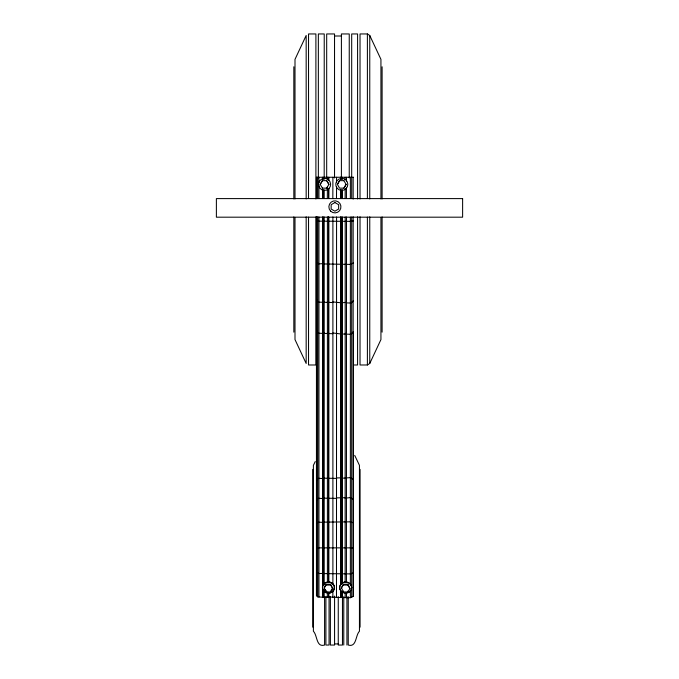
<?xml version="1.0" encoding="UTF-8"?>
<svg xmlns="http://www.w3.org/2000/svg" width="679" height="679" viewBox="0 0 679 679"><rect width="100%" height="100%" fill="white"/><g stroke="black" fill="none" stroke-linecap="round" stroke-linejoin="round"><path stroke-width="1.02" d="M316.448 217.458L316.448 595.627L317.747 596.866L322.881 597.24L322.949 590.722M324.189 590.059L324.189 597.257L328.712 596.96L328.712 592.86M340.756 591.002L340.68 597.537L328.712 596.96M353.462 333.516L353.462 596.255L350.364 597.707L341.987 597.562L342.063 592.046M360.031 216.796L360.031 364.988L367.39 364.988L369.758 363.469L380.936 339.585L380.936 217.917M315.226 461.576L313.392 465.344L313.392 631.224C317.492 635.332 316.1 647.639 324.587 645.05L324.587 596.671M322.44 188.142L320.199 184.399L322.364 180.656L326.76 180.656L328.916 184.399L326.675 188.142M322.44 180.656L320.199 184.399M343.871 180.656L346.112 184.399L343.956 188.142L339.559 188.142L337.395 184.399L339.559 180.656L343.956 180.656M339.636 180.656L337.395 184.399M343.871 188.142L346.112 184.399M326.276 584.254L324.121 587.708L326.276 591.952L330.597 591.952L332.761 588.498L330.597 584.254L326.276 584.254L324.121 588.498M331.14 590.297L332.761 587.708M343.489 584.254L341.325 587.708L343.489 591.952L347.809 591.952L349.965 588.498L347.809 584.254L343.489 584.254L341.325 588.498M353.462 331.505L351.688 333.779L350.364 334.272L346.443 334.144L346.511 333.431L345.204 333.389L345.127 334.102L341.987 334L342.063 333.287L340.756 333.245L340.68 333.958L332.897 332.99L332.829 333.703L328.636 333.567L328.712 332.854L327.405 332.812L327.329 333.525L324.189 333.423M316.448 500.313L317.747 498.675L318.952 498.284L324.265 498.658M316.448 480.231L317.747 478.678L318.952 478.305L324.265 478.661M353.462 300.687L351.688 302.605L350.364 303.012L346.443 302.91L346.511 302.308L341.987 302.783L342.063 302.189L340.756 302.147L340.68 302.749L332.897 301.934L332.829 302.537L328.636 302.418L328.712 301.824L327.405 301.782L327.329 302.384L324.189 302.299M353.462 262.943L350.364 264.411L324.189 263.961M316.448 523.254L318.952 522.202L324.265 522.397M353.462 572.915L350.364 573.908L324.189 573.602M353.462 220.845L350.364 221.346L318.952 221.159L316.448 220.633M324.189 478.194L336.563 478.398L336.487 477.931L340.68 477.846L340.756 478.313L350.364 477.643L353.462 479.45M324.189 498.165L336.563 498.378L336.487 497.885L340.68 497.792L340.756 498.284L342.063 498.259L341.987 497.766L345.127 497.69L345.204 498.191L350.364 497.58L353.462 499.489M324.189 522.143L350.364 521.837L353.462 522.822M380.936 198.947L380.936 59.353L369.758 35.469L367.39 33.95L360.031 33.95L360.031 198.947M334.535 36.004L341.401 36.004M353.462 177.261L316.448 177.261L316.448 198.421M328.916 184.399L326.675 180.656M322.364 188.142L326.76 188.142M353.657 364.988L357.587 364.988L357.587 216.796M316.448 547.868L353.462 547.868M326.276 585.052L330.597 585.052L332.761 588.498M343.489 585.052L347.809 585.052L349.965 588.498M334.577 643.93L338.261 643.93M324.265 573.348L318.952 573.543L316.448 572.482M324.265 263.579L318.952 263.868L316.448 262.306M322.949 596.858L324.265 596.883M340.756 597.164L342.063 597.189M324.265 301.697L322.949 301.663L322.881 302.265L318.952 302.155L317.747 301.68L316.448 299.677M324.265 332.71L322.949 332.668L322.881 333.381L318.952 333.253L317.747 332.685L316.448 330.308M325.199 589.431L326.276 591.154M354.727 455.405L359.446 465.344L359.446 631.224C355.346 635.332 356.738 647.639 348.251 645.05L348.251 596.671M382.107 66.788L382.107 198.939M382.107 216.94L382.107 332.15M369.758 35.469L369.758 198.947M369.758 216.847L369.758 363.469M367.39 33.95L367.39 198.429M367.39 217.11L367.39 364.988M360.074 469.393L360.074 627.175M357.587 198.947L357.587 33.95L351.697 33.95L351.688 198.217M353.156 177.261L353.156 199.091M353.156 216.754L353.156 596.442M351.688 217.068L351.688 597.444M350.364 177.261L350.364 198.26M350.364 217.144L350.364 585.29M350.364 590.458L350.364 597.707M349.244 177.949L349.244 33.95L341.401 33.95L341.401 177.949M347.809 584.254L347.809 585.052M347.809 591.154L347.809 591.952M346.935 596.671L346.935 645.05M346.511 177.261L346.443 181.463M346.443 187.752L346.443 198.243M346.511 217.008L346.443 582.132M346.511 593.149L346.443 597.639M345.127 177.261L345.127 179.366M345.204 188.77L345.127 198.243M345.204 217L345.127 582.115M345.204 593.123L345.127 597.613M343.778 596.671L343.778 645.05M343.489 591.154L343.489 591.952M342.462 596.671L342.462 645.05L338.261 645.05L338.261 596.671M342.063 177.261L342.063 179.358M342.063 189.806L342.063 198.175M342.063 216.983L342.063 583.83M341.987 177.261L341.987 179.358M341.987 189.848L341.987 198.234M341.987 217.102L341.987 583.1M341.987 591.367L341.987 597.562M340.756 177.261L340.756 179.358M340.756 189.806L340.756 198.166M340.756 216.983L340.756 583.813M340.68 177.261L340.68 179.358M340.68 189.84L340.68 198.226M340.68 217.093L340.68 585.145M340.68 590.314L340.68 597.537M336.563 177.261L336.487 182.507M336.563 186.666L336.487 198.217M336.563 216.957L336.487 597.469M334.535 177.949L334.535 33.95L326.684 33.95L326.684 177.949M334.577 596.111L334.577 645.05L330.376 645.05L330.376 596.671M332.897 177.261L332.829 198.209M332.897 216.94L332.897 584.729M332.897 590.874L332.829 597.401M330.597 584.254L330.597 585.052M330.597 591.154L330.597 591.952M329.06 596.671L329.06 645.05L325.903 645.05L325.903 596.671M328.712 216.915L328.712 582.616M328.636 217.034L328.636 581.886M328.636 593.217L328.636 597.333M327.405 177.261L327.329 179.358M327.405 186.657L327.329 198.192M327.405 216.907L327.405 582.599M327.329 592.164L327.329 597.308M324.189 179.358L324.231 33.95L318.349 33.95L318.349 177.949M324.189 189.814L324.189 198.183M324.189 217.008L324.189 584.916M322.949 177.261L322.949 179.349M322.949 189.78L322.949 198.115M322.949 216.89L322.949 584.585M322.881 177.261L322.881 179.358M322.881 189.814L322.881 198.183M322.881 217L322.881 585.926M322.881 590.034L322.881 597.24M318.952 177.261L318.952 182.49M318.952 185.63L318.952 198.166M318.952 216.983L318.952 597.172M317.747 177.261L317.747 198.124M317.747 216.89L317.747 596.866M316.686 177.261L316.686 198.455M316.686 216.465L316.686 595.822M315.896 198.947L315.896 33.95L308.538 33.95L308.538 198.429M315.896 216.796L315.896 364.988L308.538 364.988L308.538 217.11M312.764 469.393L312.764 627.175M306.17 198.947L306.17 35.469L295 59.353L295 198.947M306.17 216.847L306.17 363.469L295 339.585L295 217.917M293.829 66.788L293.829 198.939M293.829 216.94L293.829 332.15M325.419 592.283A6.035 5.568 0 0 1 324.172 583.533A6.035 5.568 0 0 1 333.669 584.687A6.035 5.568 0 0 1 330.002 592.843M342.632 592.283A6.035 5.568 0 0 1 341.019 583.889A6.035 5.568 0 0 1 350.271 583.889A6.035 5.568 0 0 1 348.666 592.283M334.9 202.546L331.157 204.71L331.157 209.03L334.9 211.186L338.643 209.03L338.643 204.71L334.9 202.546M462.62 198.599L216.38 198.599L216.38 217.187L462.62 217.187L462.62 198.599M328.712 180.393L328.712 177.261L328.636 180.402M328.712 198.132L328.712 188.745L328.636 198.192M346.061 188.669A6.035 6.035 -90 0 0 343.353 178.569A6.035 6.035 -90 0 0 335.969 185.961A6.035 6.035 -90 0 0 346.061 188.669M328.865 188.669A6.035 6.035 -90 0 0 326.166 178.569A6.035 6.035 -90 0 0 318.774 185.961A6.035 6.035 -90 0 0 328.865 188.669M330.631 211.135A6.035 6.035 0 0 0 340.731 208.428A6.035 6.035 0 0 0 333.338 201.035A6.035 6.035 0 0 0 330.631 211.135M325.419 592.529A6.035 5.568 0 0 0 334.475 587.708A6.035 5.568 0 0 0 325.419 582.888A6.035 5.568 0 0 0 325.419 592.529M342.632 592.529A6.035 5.568 0 0 0 351.688 587.708A6.035 5.568 0 0 0 342.632 582.888A6.035 5.568 0 0 0 342.632 592.529"/></g></svg>
